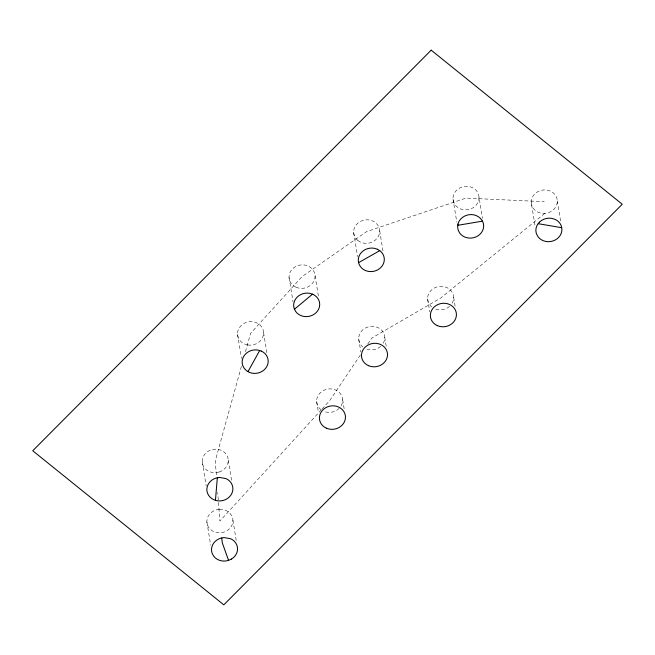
<?xml version="1.0" encoding="UTF-8"?>
<svg xmlns="http://www.w3.org/2000/svg" width="655" height="655" viewBox="0 0 655 655"><rect width="100%" height="100%" fill="white"/><g stroke="black" fill="none" stroke-linecap="round" stroke-linejoin="round"><path stroke-width="0.49" stroke-dasharray="3.27 2.46" d="M479.034 197.253L478.715 200.324A13.059 11.733 -9.3 0 1 468.202 209.633A13.059 11.733 -9.3 0 1 454.988 204.712L453.571 201.961A13.059 11.733 -9.3 0 1 463.83 186.577A13.059 11.733 -9.3 0 1 479.034 197.253L482.498 218.442M531.254 202.526L531.565 199.456A13.059 11.733 -9.3 0 1 552.255 192.136A13.059 11.733 -9.3 0 1 550.216 211.966A13.059 11.733 -9.3 0 1 531.254 202.526L535.217 226.736M241.417 366.366L215.249 460.923L216.453 476.57M245.478 351.71L250.546 333.395L302.061 276.615L366.661 231.583L466.016 198.105L544.264 201.683M360.356 355.01L329.67 400.631L322.121 408.916M367.75 344.022L371.729 338.111L440.635 298.09L544.764 213.424M321.433 409.67L219.9 521.069L217.689 492.486M557.282 200.831L560.754 222.012M452.998 198.948L456.797 222.151M453.645 297.239L455.446 308.21M427.617 298.934L429.737 311.895M379.671 230.732L382.978 250.906M384.739 337.26L386.376 347.232M353.643 232.427L357.605 256.637M358.711 338.954L360.831 351.915M342.68 399.787L344.317 409.752M315.071 275.771L318.379 295.945M316.652 401.482L318.445 412.445M289.043 277.466L293.006 301.677M263.564 332.543L267.199 354.74M237.528 334.238L241.498 358.449M228.259 460.072L231.567 480.246M232.91 520.217L236.381 541.407M202.231 461.767L206.194 485.977M206.882 521.912L210.681 545.116M383.249 343.245A13.059 11.733 -9.3 0 0 384.174 334.255L382.749 331.504A13.059 11.733 -9.3 0 0 363.41 329.309A13.059 11.733 -9.3 0 0 362.87 347.011M380.686 346.38A13.059 11.733 -9.3 0 1 365.646 348.697M452.147 303.224A13.059 11.733 -9.3 0 0 441.838 286.333A13.059 11.733 -9.3 0 0 428.19 301.947L429.606 304.698A13.059 11.733 -9.3 0 0 431.776 306.99M449.584 306.36A13.059 11.733 -9.3 0 1 434.552 308.685M341.181 405.772A13.059 11.733 -9.3 0 0 338.52 391.731L335.745 390.044A13.059 11.733 -9.3 0 0 319.042 394.154A13.059 11.733 -9.3 0 0 320.811 409.539M339.216 408.335A13.059 11.733 -9.3 0 1 323.586 411.225M219.089 472.042L215.741 472.664A13.059 11.733 -9.3 0 1 202.28 460.228A13.059 11.733 -9.3 0 1 218.14 449.363L221.325 450.329A13.059 11.733 -9.3 0 1 228.218 461.611A13.059 11.733 -9.3 0 1 219.089 472.042M219.4 509.328L216.052 509.942A13.059 11.733 -9.3 0 0 210.247 529.265A13.059 11.733 -9.3 0 0 231.903 525.261A13.059 11.733 -9.3 0 0 219.4 509.328M247.656 344.956L244.471 343.981A13.059 11.733 -9.3 0 1 239.026 328.253A13.059 11.733 -9.3 0 1 256.629 322.8L259.405 324.487A13.059 11.733 -9.3 0 1 262.065 338.529A13.059 11.733 -9.3 0 1 247.656 344.956M295.978 287.209L293.203 285.523A13.059 11.733 -9.3 0 1 292.507 268.91A13.059 11.733 -9.3 0 1 310.912 267.715L313.082 270.016A13.059 11.733 -9.3 0 1 311.608 284.319A13.059 11.733 -9.3 0 1 295.978 287.209M357.802 240.483L355.632 238.183A13.059 11.733 -9.3 0 1 359.726 221.832A13.059 11.733 -9.3 0 1 377.681 224.976L379.106 227.719A13.059 11.733 -9.3 0 1 373.596 241.327A13.059 11.733 -9.3 0 1 357.802 240.483"/><path stroke-width="0.98" d="M215.462 500.264L217.329 477.806M248.024 371.581L259.658 350.556M294.488 309.209L312.484 294.185M358.637 262.606L379.72 250.669M457.82 225.295L482.399 221.161M538.213 223.691L561.646 227.686M228.554 560.352L222.356 543.02L221.701 538.001M457.943 224.125L457.624 227.195L458.197 230.208L459.613 232.951A13.059 11.733 -9.3 0 0 476.079 236.873A13.059 11.733 -9.3 0 0 483.087 222.495C481.572 218.402 477.757 215.585 473.532 214.791A13.059 11.733 -9.3 0 0 457.943 224.125M539.335 222.217L537.37 224.788A13.059 11.733 -9.3 0 0 536.445 233.778L537.87 236.529A13.059 11.733 -9.3 0 0 552.738 241.048A13.059 11.733 -9.3 0 0 561.908 229.078L561.335 226.065A13.059 11.733 -9.3 0 0 554.973 219.335L551.78 218.361A13.059 11.733 -9.3 0 0 539.335 222.217M431.195 50.165L32.75 450.755L223.805 604.835L622.25 204.245L431.195 50.165M231.461 559.059L228.366 560.434A13.059 11.733 -9.3 0 1 213.497 555.915L212.081 553.172A13.059 11.733 -9.3 0 1 220.678 538.189L224.026 537.567L230.601 538.721A13.059 11.733 -9.3 0 1 231.461 559.059M219.376 477.421L216.027 478.044A13.059 11.733 -9.3 0 0 207.43 493.027C208.937 497.112 212.76 499.929 216.977 500.723A13.059 11.733 -9.3 0 0 232.083 492.879A13.059 11.733 -9.3 0 0 225.95 478.576L219.376 477.421M377.362 249.236L374.177 248.261A13.059 11.733 -9.3 0 0 358.269 260.674L358.842 263.678L360.258 266.429A13.059 11.733 -9.3 0 0 379.597 268.624A13.059 11.733 -9.3 0 0 380.137 250.922L377.362 249.236M312.762 294.267L309.578 293.301A13.059 11.733 -9.3 0 0 294.242 308.718L295.659 311.469A13.059 11.733 -9.3 0 0 316.234 312.566A13.059 11.733 -9.3 0 0 312.762 294.267M261.255 351.047L258.062 350.073A13.059 11.733 -9.3 0 0 242.727 365.498L244.151 368.241L246.321 370.542L249.088 372.228A13.059 11.733 -9.3 0 0 266.691 366.775A13.059 11.733 -9.3 0 0 261.255 351.047M368.421 365.646A13.059 11.733 -9.3 0 0 387.514 354.208A13.059 11.733 -9.3 0 0 367.57 345.308A13.059 11.733 -9.3 0 0 368.421 365.646M437.327 325.625A13.059 11.733 -9.3 0 0 456.42 314.187A13.059 11.733 -9.3 0 0 436.467 305.287A13.059 11.733 -9.3 0 0 437.327 325.625M326.362 428.173A13.059 11.733 -9.3 0 0 345.455 416.736A13.059 11.733 -9.3 0 0 325.502 407.836A13.059 11.733 -9.3 0 0 326.362 428.173"/></g></svg>
